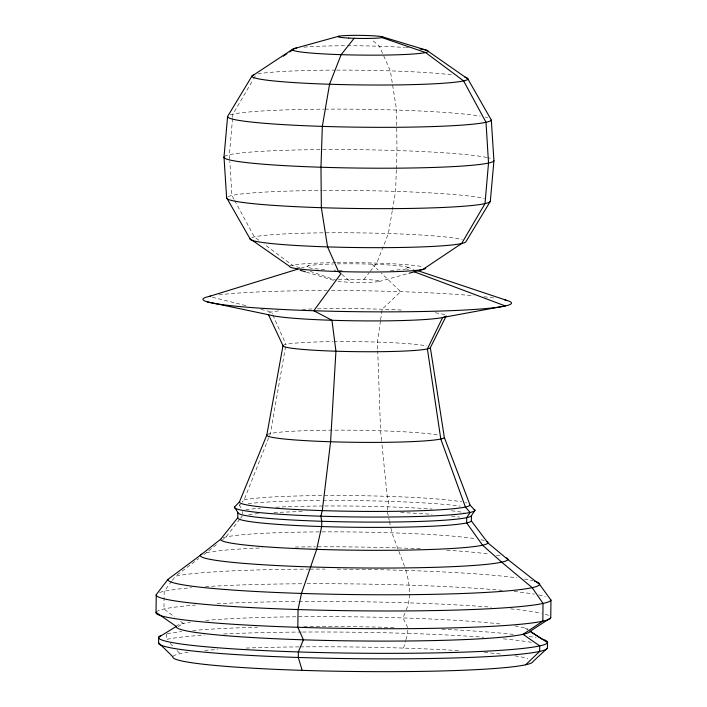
<?xml version="1.0" encoding="UTF-8"?>
<svg xmlns="http://www.w3.org/2000/svg" width="707" height="707" viewBox="0 0 707 707"><rect width="100%" height="100%" fill="white"/><g stroke="black" fill="none" stroke-linecap="round" stroke-linejoin="round"><path stroke-width="0.53" stroke-dasharray="3.54 2.65" d="M166.472 633.923L166.41 639.437A194.487 13.23 0.7 0 1 204.367 635.098M242.492 513.609L242.51 511.497M387.471 509.986L388.55 501.316L387.215 496.349L381.674 441.707M396.309 169.883L395.584 191.394L392.438 209.758M396.353 168.814L396.963 150.538L396.583 110.062L390.361 70.877L379.447 46.247L371.529 39.539M232.541 118.546L229.413 154.727L229.748 160.233M232.63 117.45L232.912 114.163L252.973 79.935M380.472 320.898L377.414 342.1L377.688 349.762M380.631 319.838L382.16 309.242L400.657 291.655L381.223 273.035M392.261 210.836L388.373 233.531L376.796 263.11L369.664 272.089M285.575 346.554L270.374 433.532L244.101 499.929L242.033 502.12M403.538 648.089L405.65 640.745M405.951 639.702L407.762 633.401L407.824 627.887L403.034 617.927L405.8 610.901M406.189 609.894C412.128 596.584 409.167 580.801 404.925 567.368M253.53 78.99L255.757 75.181M171.677 581.225L164.174 591.264L163.962 608.992L174.567 616.866M172.305 580.385L175.424 576.205A185.897 12.646 0.7 0 1 308.782 569.117M239.832 519.124L226.019 536.966L222.625 539.706M240.486 518.275L242.466 515.721M363.796 279.486L369.01 272.911M240.901 507.75L239.275 505.054L241.343 502.854M203.916 554.65L217.535 543.807M177.157 574.897L198.738 558.565M178.058 626.738L183.405 623.424L178.986 620.145M300.935 268.165L308.782 265.752M379.023 281.563L408.063 273.529M212.339 297.24L246.142 305.68M260.927 309.374L271.488 312.008L272.372 313.97M306.467 272.133L333.571 280.334M407.117 267.105L414.019 269.411M299.98 267.838L292.345 265.222L264.056 244.127M310.196 271.347L335.931 280.184M406.498 268.89L408.443 269.614M525.195 628.125L527.864 629.857M258.753 240.177L254.334 236.88L234.53 200.293M341.764 274.307L351.158 282.261M371.97 264.171L378.121 270.056M170.201 643.397L173.233 646.56M177.024 650.52L180.064 653.683M234.008 199.339L231.923 195.486L229.819 161.337M272.805 314.951L285.955 344.38M404.528 566.342L391.925 532.822L390.582 526.6M387.445 512.098L389.239 520.387M389.46 521.421L390.352 525.566M381.568 440.611L380.569 430.775L377.724 350.858M173.065 656.361A180.082 12.249 0.7 0 1 188.159 652.278M204.747 650.458A180.082 12.249 0.7 0 1 217.694 649.494M246.08 648.072A180.082 12.249 0.7 0 1 299.043 646.887M300.175 646.878A180.082 12.249 0.7 0 1 460.292 650.705M484.375 652.464A180.082 12.249 0.7 0 1 501.413 654.116M514.899 655.857A180.082 12.249 0.7 0 1 527.837 658.464M223.668 633.985A194.487 13.23 0.7 0 1 301.429 632.049M302.569 632.04A194.487 13.23 0.7 0 1 483.641 637.219M503.34 638.863A194.487 13.23 0.7 0 1 531.54 642.354M167.241 633.755A194.487 13.23 0.7 0 1 181.708 631.572M192.693 630.485A194.487 13.23 0.7 0 1 257.516 627.233M303.771 626.517A194.487 13.23 0.7 0 1 393.932 627.48M441.91 629.221A194.487 13.23 0.7 0 1 514.316 634.479M529.145 636.433A194.487 13.23 0.7 0 1 536.039 637.652M176.299 626.437A176.989 12.037 0.7 0 1 190.333 622.187M205.737 620.428A176.989 12.037 0.7 0 1 501.917 624.157M514.926 625.951A176.989 12.037 0.7 0 1 528.173 629.186M156.291 611.926A197.43 13.424 0.7 0 1 195.397 605.104M217.12 603.707A197.43 13.424 0.7 0 1 297.771 601.516M298.902 601.507A197.43 13.424 0.7 0 1 491.356 607.154M510.578 608.868A197.43 13.424 0.7 0 1 541.35 613.261M545.23 614.242A197.43 13.424 0.7 0 1 549.666 616.027M159.649 592.493A197.43 13.424 0.7 0 1 191.562 587.711M205.437 586.677A197.43 13.424 0.7 0 1 303.63 583.752M307.015 583.735A197.43 13.424 0.7 0 1 502.624 590.354M514.095 591.485A197.43 13.424 0.7 0 1 534.421 594.163M538.743 594.941A197.43 13.424 0.7 0 1 545.442 596.514M309.922 569.108A185.897 12.646 0.7 0 1 325.061 569.091M337.195 569.135A185.897 12.646 0.7 0 1 516.914 577.849M524.435 578.989A185.897 12.646 0.7 0 1 533.007 580.756M206.506 552.688A153.826 10.464 0.7 0 1 262.27 547.916M295.279 547.05A153.826 10.464 0.7 0 1 315.516 546.829M317.788 546.82A153.826 10.464 0.7 0 1 420.612 548.809M446.718 550.205A153.826 10.464 0.7 0 1 489.076 554.058M496.473 555.207A153.826 10.464 0.7 0 1 501.307 556.188M223.235 537.7A133.694 9.094 0.7 0 1 338.512 531.867A133.694 9.094 0.7 0 1 475.537 538.734M480.963 539.724A133.694 9.094 0.7 0 1 484.198 540.519M248.776 514.669A116.832 7.945 0.7 0 1 258.479 513.636M273.918 512.593A116.832 7.945 0.7 0 1 302.693 511.568M400.71 512.584A116.832 7.945 0.7 0 1 432.11 514.325M451.481 516.066A116.832 7.945 0.7 0 1 459.612 517.126M245.806 509.827A116.832 7.945 0.7 0 1 260.521 508.192M275.916 507.211A116.832 7.945 0.7 0 1 323.665 506M324.796 505.991A116.832 7.945 0.7 0 1 432.171 509.04M451.552 510.781A116.832 7.945 0.7 0 1 464.075 512.593M239.275 505.054A120.287 8.184 0.7 0 1 240.848 504.736M248.113 503.676A120.287 8.184 0.7 0 1 321.818 500.485M322.94 500.485A120.287 8.184 0.7 0 1 460.239 506.124M244.101 499.929A115.321 7.848 0.7 0 1 349.231 495.572A115.321 7.848 0.7 0 1 461.795 501.864M465.4 502.615A115.321 7.848 0.7 0 1 466.814 502.986M267.131 434.655A88.799 6.036 0.7 0 1 343.16 430.139A88.799 6.036 0.7 0 1 438.384 435.097M282.994 345.643A73.705 5.011 0.7 0 1 332.758 341.622M333.837 341.614A73.705 5.011 0.7 0 1 426.789 345.962M268.952 312.75A89.179 6.063 0.7 0 1 280.9 310.673M302.375 309.304A89.179 6.063 0.7 0 1 313.183 308.941M317.39 308.844A89.179 6.063 0.7 0 1 403.45 310.143M435.318 312.803A89.179 6.063 0.7 0 1 446.055 315.455M218.976 294.863A154.312 10.499 0.7 0 1 327.164 290.542M331.459 290.542A154.312 10.499 0.7 0 1 473.778 295.747M483.959 296.754A154.312 10.499 0.7 0 1 495.28 298.195M303.913 47.175A68.049 4.631 0.7 0 1 346.386 45.752M347.473 45.752A68.049 4.631 0.7 0 1 404.563 47.475M405.597 47.555A68.049 4.631 0.7 0 1 408.575 47.776M224.26 156.636A135.019 9.182 0.7 0 1 341.569 149.566A135.019 9.182 0.7 0 1 486.893 157.502M487.803 157.705A135.019 9.182 0.7 0 1 490.163 158.315M257.869 73.917A108.012 7.344 0.7 0 1 334.464 70.108M336.567 70.108A108.012 7.344 0.7 0 1 453.01 74.96M230.164 114.888A131.891 8.97 0.7 0 1 323.912 109.152M325.017 109.143A131.891 8.97 0.7 0 1 480.247 116.089M485.311 117.07A131.891 8.97 0.7 0 1 487.618 117.662M337.204 263.897A50.922 3.464 0.7 0 1 401.443 266.088A50.922 3.464 0.7 0 1 388.753 270.436M342.259 270.436A50.922 3.464 0.7 0 1 337.053 270.233M336.037 270.189A50.922 3.464 0.7 0 1 334.04 270.101M324.672 269.553A50.922 3.464 0.7 0 1 333.227 263.985M338.3 279.848A22.456 1.529 0.7 0 1 372.306 279.91A22.456 1.529 0.7 0 1 371.502 282.234A22.456 1.529 0.7 0 1 337.769 281.368M289.614 266.38A68.049 4.631 0.7 0 1 335.896 262.668M337.027 262.659A68.049 4.631 0.7 0 1 423.007 266.831M228.158 196.581A131.891 8.97 0.7 0 1 321.818 190.483M322.922 190.475A131.891 8.97 0.7 0 1 484.322 198.402M251.727 237.596A108.012 7.344 0.7 0 1 353.465 232.815A108.012 7.344 0.7 0 1 462.228 239.558"/><path stroke-width="1.06" d="M446.214 315.985L430.351 347.667L444.341 437.492L470.04 505.063L474.936 510.419L471.419 515.65L471.348 520.926L487.945 542.932L507.865 559.546L539.627 584.486L550.965 600.066L550.753 617.794L530.144 631.307A176.989 12.037 0.7 0 1 349.064 640.86A176.989 12.037 0.7 0 1 176.299 626.437L156.035 612.359L156.247 594.631L167.966 579.378L200.328 555.313L220.646 539.247L237.773 517.718L237.835 512.434L234.441 507.105L239.47 501.89L266.813 435.044L282.994 345.643L268.368 314.5M530.144 631.307L547.51 642.592L547.439 648.107L532.875 661.708A180.082 12.249 0.7 0 1 348.622 671.42A180.082 12.249 0.7 0 1 172.835 656.75L158.598 642.76L158.668 637.237L176.299 626.437M425.667 268.253A68.049 4.631 0.7 0 1 356.036 271.93A68.049 4.631 0.7 0 1 289.614 266.38L249.995 238.727L226.629 197.73L223.995 157.025L227.619 116.408L251.984 76.073L292.265 49.517M249.995 238.727A108.012 7.344 0.7 0 0 355.435 247.521A108.012 7.344 0.7 0 0 465.948 241.697L490.313 201.362L493.937 160.745L491.303 120.04L467.937 79.043L428.318 51.39M354.136 38.284L341.136 54.66L329.559 84.239L322.339 126.376L320.969 167.232L321.349 207.708L327.571 246.893L338.485 271.523L340.986 273.644L313.793 310.744L331.963 320.271L335.931 351.211L330.584 441.76L322.295 510.613L320.837 516.198L321.747 521.271L321.676 526.547L316.665 549.357L301.474 593.429L298.045 609.558L297.824 627.286L303.409 639.817L298.354 651.942L298.283 657.457L302.172 670.369M525.646 664.783L539.635 651.43L539.697 645.906L523.039 634.329L542.826 621.161L543.038 603.433L532.168 587.658L501.687 562.171L482.572 545.212L466.664 522.924L466.726 517.639L470.111 512.469L465.409 507.034L440.779 439.003L427.39 348.922L442.626 317.505L505.284 305.954L414.284 271.806M283.304 56.18L286.901 53.776M289.596 51.965L294.996 48.359L338.909 36.207M209.166 296.445L297.771 269.146M409.097 273.247L422.936 269.411L461.609 243.535L485.011 203.616L488.519 163.043L486.009 122.284L463.598 80.89L425.587 52.548L382.001 37.595M207.292 301.854L270.41 315.136A89.179 6.063 0.7 0 0 363.725 320.89A89.179 6.063 0.7 0 0 445.887 316.374M382.275 36.799L426.409 50.162M300.21 270.242L305.424 271.815M417.095 270.436L507.166 300.546M530.524 631.59L542.066 639.093A194.487 13.23 0.7 0 1 361.242 653.233A194.487 13.23 0.7 0 1 160.931 635.54M547.439 648.107A194.487 13.23 0.7 0 1 348.445 658.606A194.487 13.23 0.7 0 1 158.598 642.76M550.753 617.794A197.43 13.424 0.7 0 1 348.745 628.443A197.43 13.424 0.7 0 1 156.035 612.359M550.965 600.066A197.43 13.424 0.7 0 1 348.966 610.715A197.43 13.424 0.7 0 1 156.247 594.631M534.43 581.145A185.897 12.646 0.7 0 1 373.72 594.746A185.897 12.646 0.7 0 1 167.966 579.378M506.539 557.894A153.826 10.464 0.7 0 1 353.951 567.889A153.826 10.464 0.7 0 1 201.698 554.164M486.787 541.491A133.694 9.094 0.7 0 1 361.657 550.258A133.694 9.094 0.7 0 1 220.646 539.247M471.348 520.926A116.832 7.945 0.7 0 1 351.812 527.236A116.832 7.945 0.7 0 1 237.773 517.718M471.419 515.65A116.832 7.945 0.7 0 1 351.883 521.952A116.832 7.945 0.7 0 1 237.835 512.434M474.282 509.34A120.287 8.184 0.7 0 1 359.73 516.994A120.287 8.184 0.7 0 1 234.441 507.105M470.04 505.063A115.321 7.848 0.7 0 1 352.042 511.285A115.321 7.848 0.7 0 1 239.47 501.89M444.341 437.492A88.799 6.036 0.7 0 1 353.491 442.282A88.799 6.036 0.7 0 1 266.813 435.044M430.351 347.667A73.705 5.011 0.7 0 1 354.941 351.644A73.705 5.011 0.7 0 1 282.994 345.643M504.895 299.954A154.312 10.499 0.7 0 1 355.232 311.672A154.312 10.499 0.7 0 1 210.757 296.118M420.002 48.96A68.049 4.631 0.7 0 1 365.059 55.128A68.049 4.631 0.7 0 1 296.604 48.049M493.937 160.745A135.019 9.182 0.7 0 1 355.789 168.027A135.019 9.182 0.7 0 1 223.995 157.025M464.914 77.107A108.012 7.344 0.7 0 1 363.062 84.946A108.012 7.344 0.7 0 1 253.707 74.951M491.303 120.04A131.891 8.97 0.7 0 1 356.363 127.154A131.891 8.97 0.7 0 1 227.619 116.408M490.313 201.362A131.891 8.97 0.7 0 1 355.365 208.477A131.891 8.97 0.7 0 1 226.629 197.73M348.772 38.063A22.456 1.529 0.7 0 0 382.902 37.206A22.456 1.529 0.7 0 0 349.691 35.43A22.456 1.529 0.7 0 0 348.772 38.063"/></g></svg>
